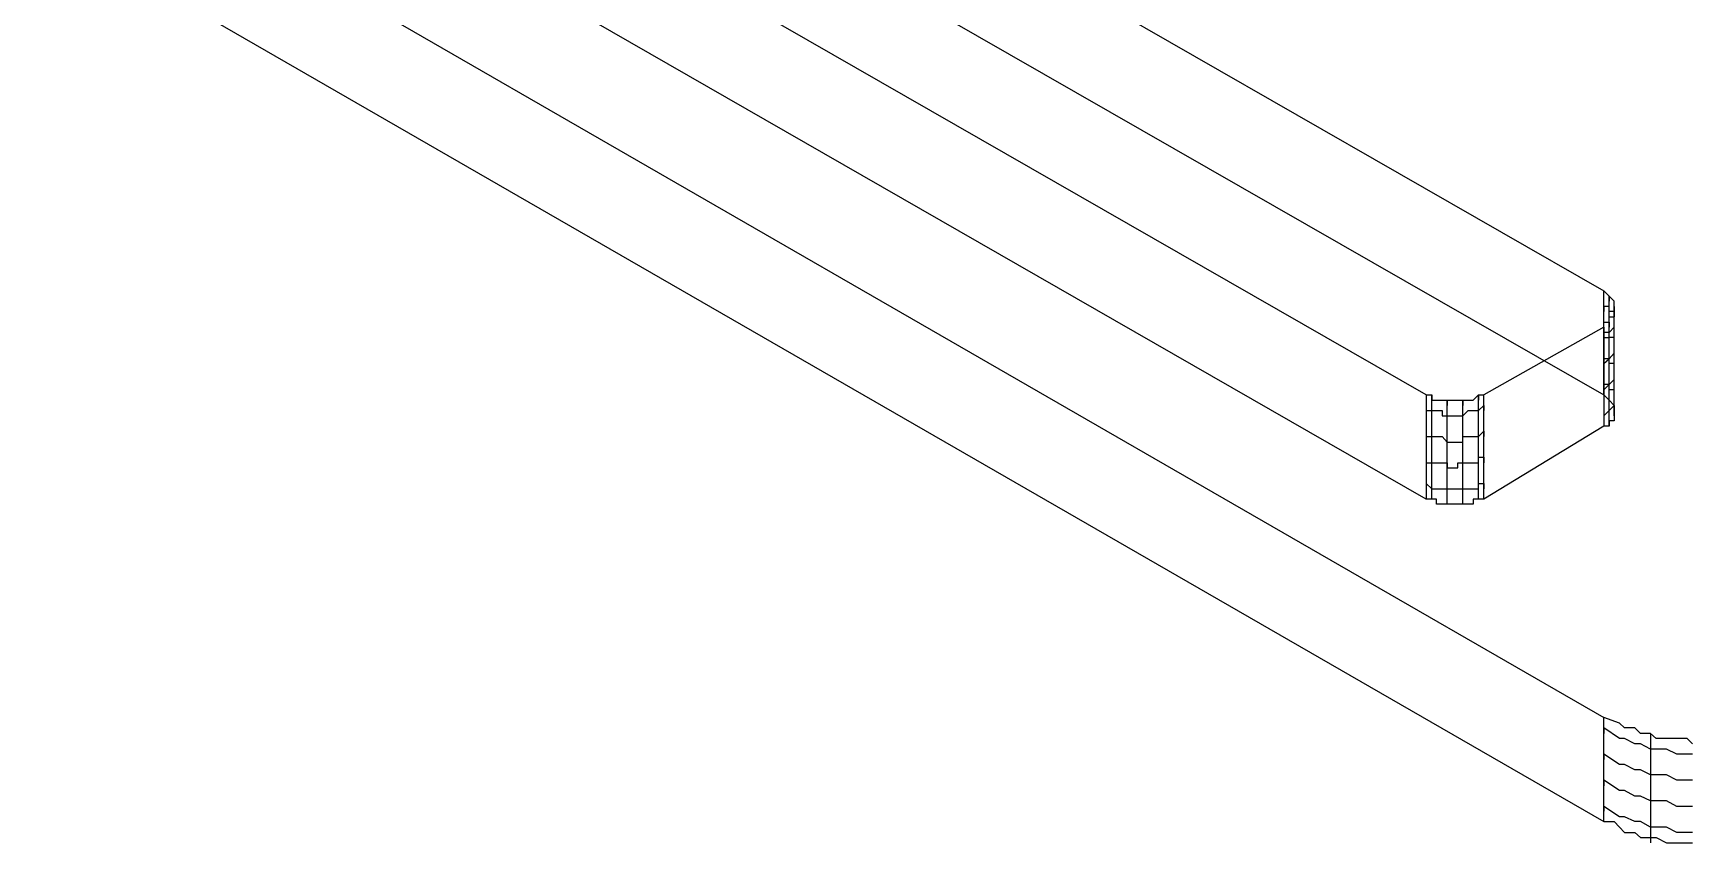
# Model space of a CAD drawing. Header units: millimetres. Extents: x 0 to 2112, y 8 to 1252.
# Drawn here: x 1385.6 to 1469.5, y 150.1 to 191 of the extents above; entities that cross this region are included whole.
import ezdxf

# ---------------------------------------------------------------- set-up
doc = ezdxf.new("R2010")
doc.units = ezdxf.units.MM
doc.layers.get('0').update_dxf_attribs({"linetype": 'CONTINUOUS'})

msp = doc.modelspace()

# ---------------------------------------------------------------- linework, layer by layer
at = {"color": 9}
for p, q in [((1385.64, 202.207), (1465.1, 156.387)), ((1385.64, 202.207), (1465.1, 156.387)), ((1422.87, 202.207), (1465.1, 177.987)), ((1422.87, 202.207), (1465.1, 177.987)), ((1385.64, 196.944), (1465.1, 151.124)), ((1385.64, 196.944), (1465.1, 151.124)), ((1456.12, 172.725), (1413.88, 196.944)), ((1456.12, 172.725), (1413.88, 196.944)), ((1422.87, 196.944), (1465.1, 172.725)), ((1422.87, 196.944), (1465.1, 172.725)), ((1456.12, 167.436), (1413.88, 191.681)), ((1456.12, 167.436), (1413.88, 191.681)), ((1465.38, 177.712), (1465.1, 177.987)), ((1465.1, 177.987), (1465.1, 177.987)), ((1465.1, 172.725), (1465.1, 177.987)), ((1465.1, 172.725), (1465.1, 177.987)), ((1465.38, 177.712), (1465.1, 177.987)), ((1465.1, 177.987), (1465.1, 177.987)), ((1465.63, 177.464), (1465.38, 177.712)), ((1465.38, 177.712), (1465.38, 177.712)), ((1465.38, 177.712), (1465.38, 177.712)), ((1465.38, 177.712), (1465.38, 177.712)), ((1465.38, 172.449), (1465.38, 177.712)), ((1465.38, 177.712), (1465.38, 177.464)), ((1465.63, 177.464), (1465.38, 177.712)), ((1465.38, 177.712), (1465.38, 177.712)), ((1465.38, 177.712), (1465.38, 177.712)), ((1465.38, 177.712), (1465.38, 177.712)), ((1465.38, 177.188), (1465.1, 177.188)), ((1465.1, 177.188), (1465.1, 177.188)), ((1465.1, 177.188), (1465.1, 176.94)), ((1465.38, 176.94), (1465.38, 177.188)), ((1465.38, 177.188), (1465.38, 177.188)), ((1465.63, 176.94), (1465.38, 176.94)), ((1465.38, 176.94), (1465.38, 176.94)), ((1465.63, 177.188), (1465.63, 177.464)), ((1465.63, 177.464), (1465.63, 177.464)), ((1465.63, 177.464), (1465.63, 177.464)), ((1465.63, 177.464), (1465.63, 177.464)), ((1465.63, 177.188), (1465.63, 177.464)), ((1465.63, 177.464), (1465.63, 177.464)), ((1465.63, 177.464), (1465.63, 177.464)), ((1465.63, 177.464), (1465.63, 177.464)), ((1465.63, 176.94), (1465.63, 177.188)), ((1465.63, 177.188), (1465.63, 177.188)), ((1465.63, 177.188), (1465.63, 177.188)), ((1465.63, 172.175), (1465.63, 177.188)), ((1465.63, 177.188), (1465.63, 176.94)), ((1465.63, 176.94), (1465.63, 177.188)), ((1465.63, 177.188), (1465.63, 177.188)), ((1465.63, 177.188), (1465.63, 177.188)), ((1465.63, 176.664), (1465.63, 176.94)), ((1465.63, 176.94), (1465.63, 176.94)), ((1465.63, 176.94), (1465.63, 176.94)), ((1465.63, 176.94), (1465.63, 176.94)), ((1465.63, 171.651), (1465.63, 176.94)), ((1465.63, 176.94), (1465.63, 176.664)), ((1465.63, 176.664), (1465.63, 176.94)), ((1465.63, 176.94), (1465.63, 176.94)), ((1465.63, 176.664), (1465.63, 176.94)), ((1465.63, 176.94), (1465.63, 176.94)), ((1465.63, 176.94), (1465.63, 176.94)), ((1465.63, 176.94), (1465.63, 176.94)), ((1465.1, 176.142), (1459.04, 172.725)), ((1465.1, 176.142), (1459.04, 172.725)), ((1465.1, 176.142), (1465.1, 176.39)), ((1465.1, 176.39), (1465.1, 176.39)), ((1465.1, 176.39), (1465.38, 176.39)), ((1465.1, 176.142), (1465.1, 176.39)), ((1465.1, 176.39), (1465.1, 176.39)), ((1465.1, 176.39), (1465.38, 176.39)), ((1465.1, 176.142), (1465.1, 171.128)), ((1465.1, 176.142), (1465.1, 171.128)), ((1465.38, 176.39), (1465.38, 176.664)), ((1465.38, 176.664), (1465.63, 176.664)), ((1465.38, 176.39), (1465.38, 176.664)), ((1465.38, 176.664), (1465.63, 176.664)), ((1465.38, 176.39), (1465.38, 176.39)), ((1465.38, 176.39), (1465.38, 176.39)), ((1465.38, 171.128), (1465.38, 176.39)), ((1465.38, 176.39), (1465.38, 176.142)), ((1465.38, 176.39), (1465.38, 176.39)), ((1465.38, 176.39), (1465.38, 176.39)), ((1465.38, 175.867), (1465.63, 176.142)), ((1465.63, 176.664), (1465.63, 176.664)), ((1465.63, 176.39), (1465.63, 176.664)), ((1465.63, 176.664), (1465.63, 176.664)), ((1465.63, 176.664), (1465.63, 176.664)), ((1465.63, 176.664), (1465.63, 176.664)), ((1465.63, 176.142), (1465.63, 176.39)), ((1465.63, 176.39), (1465.63, 176.39)), ((1465.63, 176.39), (1465.63, 176.39)), ((1465.63, 176.39), (1465.63, 176.39)), ((1465.63, 176.142), (1465.63, 176.142)), ((1465.63, 176.142), (1465.63, 176.142)), ((1465.63, 176.142), (1465.63, 176.142)), ((1465.38, 175.867), (1465.1, 175.867)), ((1465.1, 175.867), (1465.1, 175.867)), ((1465.1, 175.867), (1465.1, 175.618)), ((1465.1, 175.618), (1465.1, 175.618)), ((1465.1, 175.618), (1465.1, 175.618)), ((1465.1, 175.618), (1465.38, 175.618)), ((1465.38, 175.618), (1465.38, 175.867)), ((1465.38, 175.867), (1465.38, 175.867)), ((1465.38, 175.618), (1465.38, 175.867)), ((1465.38, 175.867), (1465.38, 175.867)), ((1465.38, 175.867), (1465.38, 175.867)), ((1465.63, 175.618), (1465.38, 175.618)), ((1465.38, 175.618), (1465.38, 175.618)), ((1465.63, 175.343), (1465.63, 175.618)), ((1465.63, 175.618), (1465.63, 175.618)), ((1465.63, 175.095), (1465.63, 175.343)), ((1465.63, 175.343), (1465.63, 175.343)), ((1465.63, 175.343), (1465.63, 175.343)), ((1465.63, 175.343), (1465.63, 175.343)), ((1465.1, 174.544), (1465.1, 174.819)), ((1465.1, 174.819), (1465.1, 174.544)), ((1465.38, 174.544), (1465.1, 174.544)), ((1465.1, 174.296), (1465.38, 174.544)), ((1465.38, 174.544), (1465.63, 174.819)), ((1465.38, 174.296), (1465.38, 174.544)), ((1465.38, 174.544), (1465.38, 174.544)), ((1465.38, 174.544), (1465.38, 174.544)), ((1465.38, 174.544), (1465.38, 174.544)), ((1465.38, 174.544), (1465.38, 174.544)), ((1465.38, 174.544), (1465.38, 174.544)), ((1465.63, 174.819), (1465.63, 175.095)), ((1465.63, 175.095), (1465.63, 175.095)), ((1465.63, 175.095), (1465.63, 175.095)), ((1465.63, 174.819), (1465.63, 174.819)), ((1465.63, 174.819), (1465.63, 174.819)), ((1465.63, 174.819), (1465.63, 174.819)), ((1465.1, 174.296), (1465.1, 174.296)), ((1465.1, 174.296), (1465.1, 174.296)), ((1465.63, 174.296), (1465.38, 174.296)), ((1465.63, 174.02), (1465.63, 174.296)), ((1465.63, 174.296), (1465.63, 174.296)), ((1465.63, 173.772), (1465.63, 174.02)), ((1465.63, 174.02), (1465.63, 174.02)), ((1465.63, 174.02), (1465.63, 174.02)), ((1465.63, 174.02), (1465.63, 174.02)), ((1465.63, 173.496), (1465.63, 173.772)), ((1465.63, 173.772), (1465.63, 173.772)), ((1465.63, 173.772), (1465.63, 173.772)), ((1456.12, 172.725), (1456.12, 172.725)), ((1456.12, 172.725), (1456.12, 172.725)), ((1456.12, 172.725), (1456.4, 172.725)), ((1456.12, 172.725), (1456.12, 167.436)), ((1456.12, 172.725), (1456.12, 172.725)), ((1456.12, 172.725), (1456.12, 172.725)), ((1456.12, 172.725), (1456.4, 172.725)), ((1456.12, 172.725), (1456.12, 167.436)), ((1456.4, 172.725), (1456.4, 172.449)), ((1456.4, 167.436), (1456.4, 172.725)), ((1456.4, 172.725), (1456.4, 172.449)), ((1456.4, 172.725), (1456.4, 172.449)), ((1458.49, 172.449), (1458.76, 172.725)), ((1458.49, 172.449), (1458.76, 172.725)), ((1458.76, 172.725), (1458.76, 172.725)), ((1458.76, 172.725), (1458.76, 172.725)), ((1458.76, 172.725), (1459.04, 172.725)), ((1458.76, 167.436), (1458.76, 172.725)), ((1458.76, 172.725), (1458.76, 172.449)), ((1458.76, 172.725), (1458.76, 172.725)), ((1458.76, 172.725), (1458.76, 172.725)), ((1458.76, 172.725), (1459.04, 172.725)), ((1459.04, 167.436), (1459.04, 172.725)), ((1459.04, 167.436), (1459.04, 172.725)), ((1465.1, 173.248), (1465.1, 173.496)), ((1465.1, 173.496), (1465.1, 173.248)), ((1465.38, 173.248), (1465.1, 173.248)), ((1465.1, 172.973), (1465.38, 173.248)), ((1465.1, 172.973), (1465.1, 172.973)), ((1465.1, 172.973), (1465.1, 172.973)), ((1465.1, 172.725), (1465.1, 172.725)), ((1465.1, 172.725), (1465.1, 172.725)), ((1465.1, 172.725), (1465.38, 172.449)), ((1465.1, 172.725), (1465.1, 172.725)), ((1465.1, 172.725), (1465.1, 172.725)), ((1465.1, 172.725), (1465.38, 172.449)), ((1465.38, 173.248), (1465.63, 173.496)), ((1465.38, 172.973), (1465.38, 173.248)), ((1465.38, 173.248), (1465.38, 173.248)), ((1465.38, 173.248), (1465.38, 173.248)), ((1465.38, 173.248), (1465.38, 173.248)), ((1465.38, 173.248), (1465.38, 173.248)), ((1465.38, 173.248), (1465.38, 173.248)), ((1465.63, 172.973), (1465.38, 172.973)), ((1465.63, 173.496), (1465.63, 173.496)), ((1465.63, 173.496), (1465.63, 173.496)), ((1465.63, 173.496), (1465.63, 173.496)), ((1465.63, 172.725), (1465.63, 172.973)), ((1465.63, 172.973), (1465.63, 172.973)), ((1465.63, 172.973), (1465.63, 172.973)), ((1465.63, 172.449), (1465.63, 172.725)), ((1465.63, 172.725), (1465.63, 172.725)), ((1465.63, 172.725), (1465.63, 172.725)), ((1456.12, 172.175), (1456.12, 171.927)), ((1456.12, 171.927), (1456.12, 171.927)), ((1456.12, 171.927), (1456.4, 171.927)), ((1456.4, 172.449), (1456.64, 172.449)), ((1456.4, 172.449), (1456.64, 172.449)), ((1456.4, 171.927), (1456.4, 171.927)), ((1456.4, 171.927), (1456.64, 171.927)), ((1456.64, 172.449), (1456.64, 172.449)), ((1456.64, 172.449), (1456.92, 172.449)), ((1456.64, 172.449), (1456.64, 172.449)), ((1456.64, 172.449), (1456.92, 172.449)), ((1456.64, 171.927), (1456.64, 171.927)), ((1456.64, 171.927), (1456.92, 171.927)), ((1456.92, 172.449), (1456.92, 172.449)), ((1456.92, 172.449), (1456.92, 172.449)), ((1456.92, 172.449), (1457.17, 172.449)), ((1456.92, 172.449), (1456.92, 172.449)), ((1456.92, 172.449), (1456.92, 172.449)), ((1456.92, 172.449), (1457.17, 172.449)), ((1456.92, 171.927), (1456.92, 171.927)), ((1456.92, 171.927), (1456.92, 171.651)), ((1457.17, 172.449), (1457.17, 172.449)), ((1457.17, 172.449), (1457.44, 172.449)), ((1457.17, 167.188), (1457.17, 172.449)), ((1457.17, 172.449), (1457.17, 172.175)), ((1457.17, 172.449), (1457.17, 172.449)), ((1457.17, 172.449), (1457.44, 172.449)), ((1457.44, 172.449), (1457.44, 172.449)), ((1457.44, 172.449), (1457.72, 172.449)), ((1457.44, 172.449), (1457.44, 172.449)), ((1457.44, 172.449), (1457.72, 172.449)), ((1457.72, 172.449), (1457.72, 172.449)), ((1457.72, 172.449), (1457.97, 172.449)), ((1457.72, 172.449), (1457.72, 172.449)), ((1457.72, 172.449), (1457.97, 172.449)), ((1457.97, 172.449), (1457.97, 172.449)), ((1457.97, 172.449), (1458.24, 172.449)), ((1457.97, 167.188), (1457.97, 172.449)), ((1457.97, 172.449), (1457.97, 172.175)), ((1457.97, 172.449), (1457.97, 172.449)), ((1457.97, 172.449), (1458.24, 172.449)), ((1457.97, 171.651), (1458.24, 171.927)), ((1458.24, 172.449), (1458.24, 172.449)), ((1458.24, 172.449), (1458.49, 172.449)), ((1458.24, 172.449), (1458.24, 172.449)), ((1458.24, 172.449), (1458.49, 172.449)), ((1458.24, 171.927), (1458.24, 171.927)), ((1458.24, 171.927), (1458.49, 171.927)), ((1458.49, 172.449), (1458.49, 172.449)), ((1458.49, 172.449), (1458.49, 172.449)), ((1458.49, 171.927), (1458.49, 171.927)), ((1458.49, 171.927), (1458.76, 171.927)), ((1458.76, 171.927), (1459.04, 172.175)), ((1458.76, 171.927), (1458.76, 171.927)), ((1458.76, 171.927), (1458.76, 171.927)), ((1459.04, 172.175), (1459.04, 171.927)), ((1465.1, 171.651), (1465.38, 171.927)), ((1465.38, 172.449), (1465.38, 172.449)), ((1465.38, 172.449), (1465.38, 172.449)), ((1465.38, 172.449), (1465.38, 172.449)), ((1465.38, 172.449), (1465.63, 172.175)), ((1465.38, 172.449), (1465.38, 172.449)), ((1465.38, 172.449), (1465.38, 172.449)), ((1465.38, 172.449), (1465.38, 172.449)), ((1465.38, 172.449), (1465.63, 172.175)), ((1465.38, 171.927), (1465.63, 172.175)), ((1465.38, 171.927), (1465.38, 171.927)), ((1465.38, 171.927), (1465.38, 171.927)), ((1465.38, 171.927), (1465.38, 171.927)), ((1465.63, 172.175), (1465.63, 172.449)), ((1465.63, 172.449), (1465.63, 172.449)), ((1465.63, 172.449), (1465.63, 172.449)), ((1465.63, 172.449), (1465.63, 172.449)), ((1465.63, 172.175), (1465.63, 172.175)), ((1465.63, 172.175), (1465.63, 172.175)), ((1465.63, 172.175), (1465.63, 172.175)), ((1465.63, 172.175), (1465.63, 171.927)), ((1465.63, 172.175), (1465.63, 172.175)), ((1465.63, 172.175), (1465.63, 172.175)), ((1465.63, 172.175), (1465.63, 172.175)), ((1465.63, 172.175), (1465.63, 172.175)), ((1465.63, 172.175), (1465.63, 172.175)), ((1465.63, 172.175), (1465.63, 171.927)), ((1465.63, 171.927), (1465.63, 171.927)), ((1465.63, 171.927), (1465.63, 171.927)), ((1465.63, 171.927), (1465.63, 171.927)), ((1465.63, 171.927), (1465.63, 171.651)), ((1465.63, 171.927), (1465.63, 171.927)), ((1465.63, 171.927), (1465.63, 171.927)), ((1465.63, 171.927), (1465.63, 171.927)), ((1465.63, 171.927), (1465.63, 171.651)), ((1456.92, 171.651), (1457.17, 171.651)), ((1457.17, 171.651), (1457.17, 171.651)), ((1457.17, 171.651), (1457.44, 171.651)), ((1457.44, 171.651), (1457.44, 171.651)), ((1457.44, 171.651), (1457.72, 171.651)), ((1457.72, 171.651), (1457.72, 171.651)), ((1457.72, 171.651), (1457.97, 171.651)), ((1457.97, 171.651), (1457.97, 171.651)), ((1465.1, 171.128), (1459.04, 167.436)), ((1465.1, 171.128), (1459.04, 167.436)), ((1465.1, 171.651), (1465.1, 171.651)), ((1465.1, 171.651), (1465.1, 171.651)), ((1465.38, 171.128), (1465.1, 171.128)), ((1465.1, 171.128), (1465.1, 171.128)), ((1465.38, 171.128), (1465.1, 171.128)), ((1465.1, 171.128), (1465.1, 171.128)), ((1465.63, 171.403), (1465.38, 171.403)), ((1465.38, 171.403), (1465.38, 171.403)), ((1465.38, 171.403), (1465.38, 171.128)), ((1465.63, 171.403), (1465.38, 171.403)), ((1465.38, 171.403), (1465.38, 171.403)), ((1465.38, 171.403), (1465.38, 171.128)), ((1465.38, 171.128), (1465.38, 171.128)), ((1465.38, 171.128), (1465.38, 171.128)), ((1465.63, 171.651), (1465.63, 171.651)), ((1465.63, 171.651), (1465.63, 171.651)), ((1465.63, 171.651), (1465.63, 171.403)), ((1465.63, 171.651), (1465.63, 171.651)), ((1465.63, 171.651), (1465.63, 171.651)), ((1465.63, 171.651), (1465.63, 171.403)), ((1465.63, 171.403), (1465.63, 171.403)), ((1465.63, 171.403), (1465.63, 171.403)), ((1456.12, 170.88), (1456.12, 170.88)), ((1456.12, 170.88), (1456.12, 170.604)), ((1456.12, 170.604), (1456.4, 170.604)), ((1456.4, 170.604), (1456.4, 170.604)), ((1456.4, 170.604), (1456.64, 170.604)), ((1456.64, 170.604), (1456.64, 170.604)), ((1456.64, 170.604), (1456.92, 170.604)), ((1456.92, 170.604), (1456.92, 170.604)), ((1456.92, 170.604), (1456.92, 170.604)), ((1456.92, 170.604), (1457.17, 170.328)), ((1457.17, 170.328), (1457.17, 170.328)), ((1457.17, 170.328), (1457.44, 170.328)), ((1457.44, 170.328), (1457.44, 170.328)), ((1457.44, 170.328), (1457.72, 170.328)), ((1457.72, 170.328), (1457.72, 170.328)), ((1457.72, 170.328), (1457.97, 170.328)), ((1457.97, 170.328), (1457.97, 170.604)), ((1457.97, 170.604), (1458.24, 170.604)), ((1458.24, 170.604), (1458.24, 170.604)), ((1458.24, 170.604), (1458.49, 170.604)), ((1458.49, 170.604), (1458.49, 170.604)), ((1458.49, 170.604), (1458.76, 170.604)), ((1458.76, 170.604), (1459.04, 170.88)), ((1458.76, 170.604), (1458.76, 170.604)), ((1458.76, 170.604), (1458.76, 170.604)), ((1459.04, 170.88), (1459.04, 170.604)), ((1456.12, 169.557), (1456.12, 169.557)), ((1456.12, 169.557), (1456.12, 169.281)), ((1458.76, 169.281), (1458.76, 169.557)), ((1458.76, 169.557), (1459.04, 169.557)), ((1459.04, 169.557), (1459.04, 169.281)), ((1456.12, 169.281), (1456.4, 169.281)), ((1456.4, 169.281), (1456.4, 169.281)), ((1456.4, 169.281), (1456.64, 169.281)), ((1456.64, 169.281), (1456.64, 169.281)), ((1456.64, 169.281), (1456.92, 169.281)), ((1456.92, 169.281), (1456.92, 169.281)), ((1456.92, 169.281), (1456.92, 169.281)), ((1456.92, 169.281), (1457.17, 169.281)), ((1457.17, 169.281), (1457.17, 169.033)), ((1457.17, 169.033), (1457.44, 169.033)), ((1457.44, 169.033), (1457.44, 169.033)), ((1457.44, 169.033), (1457.72, 169.033)), ((1457.72, 169.033), (1457.72, 169.281)), ((1457.72, 169.281), (1457.97, 169.281)), ((1457.97, 169.281), (1457.97, 169.281)), ((1457.97, 169.281), (1458.24, 169.281)), ((1458.24, 169.281), (1458.24, 169.281)), ((1458.24, 169.281), (1458.49, 169.281)), ((1458.49, 169.281), (1458.49, 169.281)), ((1458.49, 169.281), (1458.76, 169.281)), ((1458.76, 169.281), (1458.76, 169.281)), ((1456.12, 168.234), (1456.12, 168.234)), ((1456.12, 168.234), (1456.12, 168.234)), ((1456.12, 168.234), (1456.4, 167.959)), ((1456.4, 167.959), (1456.4, 167.959)), ((1456.4, 167.959), (1456.64, 167.959)), ((1456.64, 167.959), (1456.64, 167.959)), ((1456.64, 167.959), (1456.92, 167.959)), ((1456.92, 167.959), (1456.92, 167.959)), ((1456.92, 167.959), (1456.92, 167.959)), ((1456.92, 167.959), (1457.17, 167.959)), ((1457.17, 167.959), (1457.17, 167.959)), ((1457.17, 167.959), (1457.44, 167.959)), ((1457.44, 167.959), (1457.44, 167.959)), ((1457.44, 167.959), (1457.72, 167.959)), ((1457.72, 167.959), (1457.72, 167.959)), ((1457.72, 167.959), (1457.97, 167.959)), ((1457.97, 167.959), (1457.97, 167.959)), ((1457.97, 167.959), (1458.24, 167.959)), ((1458.24, 167.959), (1458.24, 167.959)), ((1458.24, 167.959), (1458.49, 167.959)), ((1458.49, 167.959), (1458.49, 167.959)), ((1458.49, 167.959), (1458.76, 167.959)), ((1458.76, 167.959), (1458.76, 168.234)), ((1458.76, 168.234), (1459.04, 168.234)), ((1458.76, 167.959), (1458.76, 167.959)), ((1459.04, 168.234), (1459.04, 167.959)), ((1456.4, 167.436), (1456.12, 167.436)), ((1456.12, 167.436), (1456.12, 167.436)), ((1456.4, 167.436), (1456.12, 167.436)), ((1456.12, 167.436), (1456.12, 167.436)), ((1456.64, 167.436), (1456.4, 167.436)), ((1456.4, 167.436), (1456.4, 167.436)), ((1456.4, 167.436), (1456.4, 167.436)), ((1456.64, 167.436), (1456.4, 167.436)), ((1456.4, 167.436), (1456.4, 167.436)), ((1456.4, 167.436), (1456.4, 167.436)), ((1456.64, 167.188), (1456.64, 167.436)), ((1456.64, 167.188), (1456.64, 167.436)), ((1456.92, 167.188), (1456.64, 167.188)), ((1456.92, 167.188), (1456.64, 167.188)), ((1457.17, 167.188), (1456.92, 167.188)), ((1456.92, 167.188), (1456.92, 167.188)), ((1457.17, 167.188), (1456.92, 167.188)), ((1456.92, 167.188), (1456.92, 167.188)), ((1457.44, 167.188), (1457.17, 167.188)), ((1457.17, 167.188), (1457.17, 167.188)), ((1457.44, 167.188), (1457.17, 167.188)), ((1457.17, 167.188), (1457.17, 167.188)), ((1457.72, 167.188), (1457.44, 167.188)), ((1457.44, 167.188), (1457.44, 167.188)), ((1457.72, 167.188), (1457.44, 167.188)), ((1457.44, 167.188), (1457.44, 167.188)), ((1457.97, 167.188), (1457.72, 167.188)), ((1457.72, 167.188), (1457.72, 167.188)), ((1457.97, 167.188), (1457.72, 167.188)), ((1457.72, 167.188), (1457.72, 167.188)), ((1458.24, 167.188), (1457.97, 167.188)), ((1457.97, 167.188), (1457.97, 167.188)), ((1458.24, 167.188), (1457.97, 167.188)), ((1457.97, 167.188), (1457.97, 167.188)), ((1458.49, 167.188), (1458.24, 167.188)), ((1458.24, 167.188), (1458.24, 167.188)), ((1458.49, 167.188), (1458.24, 167.188)), ((1458.24, 167.188), (1458.24, 167.188)), ((1458.76, 167.436), (1458.49, 167.436)), ((1458.49, 167.436), (1458.49, 167.436)), ((1458.49, 167.436), (1458.49, 167.188)), ((1458.76, 167.436), (1458.49, 167.436)), ((1458.49, 167.436), (1458.49, 167.436)), ((1458.49, 167.436), (1458.49, 167.188)), ((1459.04, 167.436), (1458.76, 167.436)), ((1458.76, 167.436), (1458.76, 167.436)), ((1459.04, 167.436), (1458.76, 167.436)), ((1458.76, 167.436), (1458.76, 167.436)), ((1459.04, 167.436), (1459.04, 167.436)), ((1459.04, 167.436), (1459.04, 167.436)), ((1465.9, 156.111), (1465.1, 156.387)), ((1465.9, 156.111), (1465.1, 156.387)), ((1465.1, 151.124), (1465.1, 156.387)), ((1465.1, 151.124), (1465.1, 156.387)), ((1466.15, 155.863), (1465.9, 156.111)), ((1466.15, 155.863), (1465.9, 156.111)), ((1465.9, 155.339), (1465.1, 155.863)), ((1465.1, 155.863), (1465.1, 155.587)), ((1466.15, 155.339), (1465.9, 155.339)), ((1466.67, 155.863), (1466.15, 155.863)), ((1466.67, 155.863), (1466.15, 155.863)), ((1466.67, 155.065), (1466.15, 155.339)), ((1466.95, 155.587), (1466.67, 155.863)), ((1466.95, 155.587), (1466.67, 155.863)), ((1466.95, 155.065), (1466.67, 155.065)), ((1467.47, 155.587), (1466.95, 155.587)), ((1467.47, 155.587), (1466.95, 155.587)), ((1467.47, 154.789), (1466.95, 155.065)), ((1467.75, 155.339), (1467.47, 155.587)), ((1467.47, 155.587), (1467.47, 150.326)), ((1467.75, 155.339), (1467.47, 155.587)), ((1468.27, 155.339), (1467.75, 155.339)), ((1468.27, 155.339), (1467.75, 155.339)), ((1468.79, 155.339), (1468.27, 155.339)), ((1468.79, 155.339), (1468.27, 155.339)), ((1469.32, 155.339), (1468.79, 155.339)), ((1469.32, 155.339), (1468.79, 155.339)), ((1469.59, 155.065), (1469.32, 155.339)), ((1469.59, 155.065), (1469.32, 155.339)), ((1465.9, 154.018), (1465.1, 154.541)), ((1465.1, 154.541), (1465.1, 154.266)), ((1467.75, 154.789), (1467.47, 154.789)), ((1468.27, 154.789), (1467.75, 154.789)), ((1468.79, 154.541), (1468.27, 154.789)), ((1469.32, 154.541), (1468.79, 154.541)), ((1469.59, 154.541), (1469.32, 154.541)), ((1466.15, 154.018), (1465.9, 154.018)), ((1466.67, 153.742), (1466.15, 154.018)), ((1466.95, 153.742), (1466.67, 153.742)), ((1467.47, 153.494), (1466.95, 153.742)), ((1467.75, 153.494), (1467.47, 153.494)), ((1468.27, 153.494), (1467.75, 153.494)), ((1468.79, 153.218), (1468.27, 153.494)), ((1465.9, 152.695), (1465.1, 153.218)), ((1465.1, 153.218), (1465.1, 152.943)), ((1466.15, 152.695), (1465.9, 152.695)), ((1466.67, 152.419), (1466.15, 152.695)), ((1469.32, 153.218), (1468.79, 153.218)), ((1469.59, 153.218), (1469.32, 153.218)), ((1465.9, 151.372), (1465.1, 151.896)), ((1465.1, 151.896), (1465.1, 151.648)), ((1466.95, 152.419), (1466.67, 152.419)), ((1467.47, 152.171), (1466.95, 152.419)), ((1467.75, 152.171), (1467.47, 152.171)), ((1468.27, 152.171), (1467.75, 152.171)), ((1468.79, 151.896), (1468.27, 152.171)), ((1469.32, 151.896), (1468.79, 151.896)), ((1469.59, 151.896), (1469.32, 151.896)), ((1465.1, 151.124), (1465.63, 151.124)), ((1465.1, 151.124), (1465.63, 151.124)), ((1465.63, 151.124), (1465.9, 150.848)), ((1465.63, 151.124), (1465.9, 150.848)), ((1466.15, 151.372), (1465.9, 151.372)), ((1466.67, 151.124), (1466.15, 151.372)), ((1466.95, 151.124), (1466.67, 151.124)), ((1467.47, 150.848), (1466.95, 151.124)), ((1465.9, 150.848), (1466.15, 150.574)), ((1465.9, 150.848), (1466.15, 150.574)), ((1466.15, 150.574), (1466.67, 150.574)), ((1466.15, 150.574), (1466.67, 150.574)), ((1466.67, 150.574), (1466.95, 150.326)), ((1466.67, 150.574), (1466.95, 150.326)), ((1466.95, 150.326), (1467.47, 150.326)), ((1466.95, 150.326), (1467.47, 150.326)), ((1467.75, 150.848), (1467.47, 150.848)), ((1467.47, 150.326), (1467.75, 150.326)), ((1467.47, 150.326), (1467.47, 150.05)), ((1467.47, 150.326), (1467.75, 150.326)), ((1468.27, 150.848), (1467.75, 150.848)), ((1467.75, 150.326), (1468.27, 150.05)), ((1467.75, 150.326), (1468.27, 150.05)), ((1468.79, 150.574), (1468.27, 150.848)), ((1468.27, 150.05), (1468.79, 150.05)), ((1468.27, 150.05), (1468.79, 150.05)), ((1469.32, 150.574), (1468.79, 150.574)), ((1468.79, 150.05), (1469.32, 150.05)), ((1468.79, 150.05), (1469.32, 150.05)), ((1469.59, 150.574), (1469.32, 150.574)), ((1469.32, 150.05), (1469.59, 150.05)), ((1469.32, 150.05), (1469.59, 150.05))]:
    msp.add_line(p, q, dxfattribs=at)

doc.saveas('drawing.dxf')
